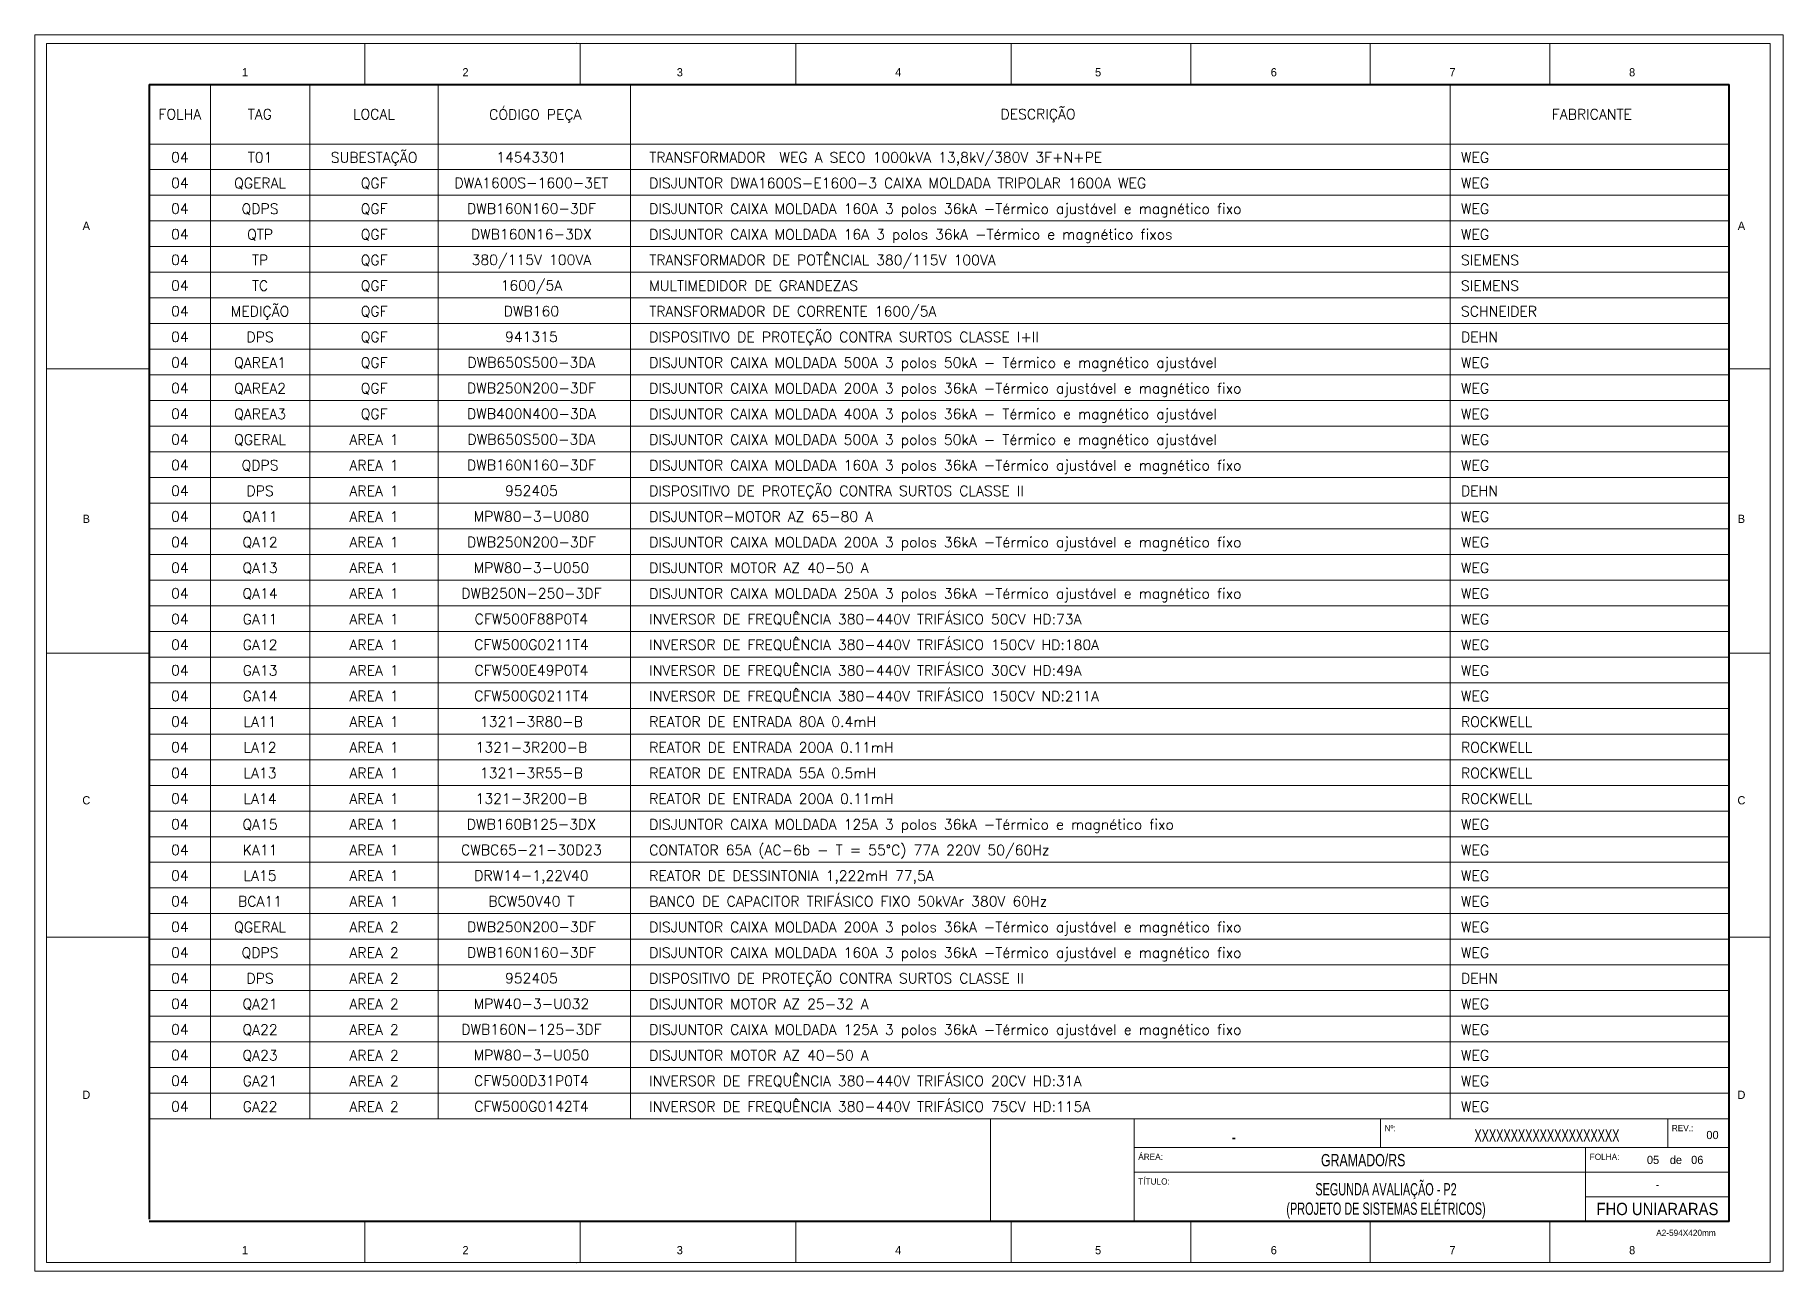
# Paper-space layout 'LM1' of a CAD drawing. Header units: millimetres. Extents: x -168 to 426, y -112 to 308.
# The model-space entities are those that its viewports show. They can reach past a viewport. Long polylines and large blocks are cut down to what shows.
import ezdxf
from ezdxf.enums import TextEntityAlignment as Align

# ---------------------------------------------------------------- set-up
doc = ezdxf.new("R2010")
doc.units = ezdxf.units.MM
doc.layers.add('Texto capa', color=7, linetype='Continuous')
doc.styles.add('romans', font='romans.shx')
doc.styles.add('Style-INTL_ENGINEERING', font='INTL_ENGINEERING.shx')

msp = doc.modelspace()

# ---------------------------------------------------------------- linework, layer by layer
at = {"color": 7, "linetype": 'Continuous', "lineweight": 0}
for p, q in [((2575.98, 0.05), (2575.98, 420.1)), ((3169.98, 420.1), (2575.98, 420.1)), ((2685.64, 420.1), (2685.64, 405.95)), ((2759.89, 420.1), (2759.89, 405.95)), ((2834.14, 420.1), (2834.14, 405.95)), ((2908.39, 420.1), (2908.39, 405.95)), ((2970.27, 405.95), (2970.27, 420.1)), ((3032.14, 405.95), (3032.14, 420.1)), ((3094.02, 405.95), (3094.02, 420.1)), ((3169.98, 0.05), (3169.98, 420.1)), ((2632.55, 405.95), (2632.55, 49.55)), ((2666.73, 405.95), (2666.73, 49.55)), ((2710.9, 405.95), (2710.9, 49.55)), ((2759.89, 409.32), (2759.89, 405.95)), ((2777.28, 405.95), (2777.28, 49.55)), ((2908.39, 405.95), (2908.39, 409.32)), ((3059.61, 405.95), (3059.61, 49.55)), ((3155.84, 385.45), (2611.34, 385.45)), ((3155.84, 376.61), (2611.34, 376.61)), ((3155.84, 367.77), (2611.34, 367.77)), ((3155.84, 358.93), (2611.34, 358.93)), ((3155.84, 350.09), (2611.34, 350.09)), ((3155.84, 341.25), (2611.34, 341.25)), ((3155.84, 332.41), (2611.34, 332.41)), ((3155.84, 323.57), (2611.34, 323.57)), ((3155.84, 314.73), (2611.34, 314.73)), ((2611.39, 308.01), (2576.04, 308.01)), ((3155.89, 308.01), (3170.04, 308.01)), ((3155.84, 305.89), (2611.34, 305.89)), ((3155.84, 297.05), (2611.34, 297.05)), ((3155.84, 288.21), (2611.34, 288.21)), ((3155.84, 279.37), (2611.34, 279.37)), ((3155.84, 270.53), (2611.34, 270.53)), ((3155.84, 261.7), (2611.34, 261.7)), ((3155.84, 252.86), (2611.34, 252.86)), ((3155.84, 244.02), (2611.34, 244.02)), ((3155.84, 235.18), (2611.34, 235.18)), ((3155.84, 226.34), (2611.34, 226.34)), ((3155.84, 217.5), (2611.34, 217.5)), ((2611.39, 210.07), (2576.04, 210.07)), ((3155.84, 208.66), (2611.34, 208.66)), ((3155.89, 210.07), (3170.04, 210.07)), ((3155.84, 199.82), (2611.34, 199.82)), ((3155.84, 190.98), (2611.34, 190.98)), ((3155.84, 182.14), (2611.34, 182.14)), ((3155.84, 173.3), (2611.34, 173.3)), ((3155.84, 164.46), (2611.34, 164.46)), ((3155.84, 155.62), (2611.34, 155.62)), ((3155.84, 146.78), (2611.34, 146.78)), ((3155.84, 137.95), (2611.34, 137.95)), ((3155.84, 129.11), (2611.34, 129.11)), ((3155.84, 120.27), (2611.34, 120.27)), ((2611.39, 112.13), (2576.04, 112.13)), ((3155.84, 111.43), (2611.34, 111.43)), ((3155.89, 112.13), (3170.04, 112.13)), ((3155.84, 102.59), (2611.34, 102.59)), ((3155.84, 93.75), (2611.34, 93.75)), ((3155.84, 84.91), (2611.34, 84.91)), ((3155.84, 76.07), (2611.34, 76.07)), ((3155.84, 67.23), (2611.34, 67.23)), ((3155.84, 58.39), (2611.34, 58.39)), ((2611.34, 49.55), (2901.26, 49.55)), ((2901.26, 14.26), (2901.26, 49.55)), ((2901.26, 49.55), (3155.84, 49.55)), ((2950.76, 49.55), (2950.76, 14.26)), ((3134.62, 49.55), (3134.62, 39.65)), ((3155.84, 39.65), (2950.76, 39.65)), ((3106.34, 39.65), (3106.34, 14.26)), ((3155.84, 31.17), (2950.76, 31.17)), ((3106.34, 22.68), (3155.84, 22.68)), ((2685.64, 0.05), (2685.64, 14.2)), ((2759.89, 0.05), (2759.89, 14.2)), ((2834.14, 0.05), (2834.14, 14.2)), ((2908.39, 14.2), (2908.39, 10.83)), ((2908.39, 0.05), (2908.39, 14.16)), ((2970.27, 14.2), (2970.27, 0.05)), ((3032.14, 14.2), (3032.14, 0.05)), ((3094.02, 14.2), (3094.02, 0.05)), ((3169.98, 0.05), (2575.98, 0.05)), ((2759.89, 0.05), (2759.89, 2.98))]:
    msp.add_line(p, q, dxfattribs=at)
at = {"color": 7, "linetype": 'Continuous', "lineweight": 40}
for p, q in [((2611.34, 405.95), (2611.34, 15.04)), ((2611.34, 405.95), (3155.84, 405.95)), ((3155.84, 14.17), (3155.84, 405.95)), ((3155.84, 14.16), (2611.34, 14.16))]:
    msp.add_line(p, q, dxfattribs=at)
at = {"color": 7, "linetype": 'Continuous', "lineweight": 0}
for p in [(2758.64, 420.1), (2758.64, 0.05)]:
    msp.add_point(p, dxfattribs=at)
at = {"layer": 'Texto capa', "color": 7, "linetype": 'Continuous', "lineweight": 0}
msp.add_line((3035.62, 49.55), (3035.62, 39.65), dxfattribs=at)

# ---------------------------------------------------------------- texts
at = {"color": 7, "linetype": 'Continuous', "lineweight": 0, "style": 'Style-INTL_ENGINEERING'}
for s, height, p in [('1', 2.83, (2644.4, 410.18)), ('2', 2.83, (2720.37, 410.18)), ('3', 2.83, (2794.22, 410.18)), ('4', 2.83, (2869.48, 410.18)), ('5', 2.83, (2938.35, 410.18)), ('6', 2.83, (2998.89, 410.18)), ('7', 2.83, (3060.46, 410.18)), ('8', 2.83, (3122.37, 410.18)), ('A', 2.83, (2589.7, 357.26)), ('A', 2.83, (3160.03, 357.26)), ('B', 2.83, (2589.7, 256.3)), ('B', 2.83, (3160.03, 256.3)), ('C', 2.83, (2589.7, 159.32)), ('C', 2.83, (3160.03, 159.32)), ('D', 2.83, (2589.7, 57.84)), ('D', 2.83, (3160.03, 57.84)), ('A2-594X420mm', 2.1214, (3140.92, 10.29)), ('1', 2.83, (2644.4, 4.31)), ('2', 2.83, (2720.37, 4.31)), ('3', 2.83, (2794.22, 4.31)), ('4', 2.83, (2869.48, 4.31)), ('5', 2.83, (2938.35, 4.31)), ('6', 2.83, (2998.89, 4.31)), ('7', 2.83, (3060.46, 4.31)), ('8', 2.83, (3122.37, 4.31))]:
    msp.add_text(s, height=height, dxfattribs=at).set_placement(p, align=Align.MIDDLE_CENTER)
at = {"color": 7, "linetype": 'Continuous', "lineweight": 0, "style": 'romans'}
for s, height, p in [('CÓDIGO PEÇA', 3.5357, (2744.42, 395.7)), ('DESCRIÇÃO', 3.536, (2917.65, 395.7)), ('FOLHA', 3.536, (2621.94, 395.7)), ('TAG', 3.536, (2649.51, 395.7)), ('LOCAL', 3.536, (2688.81, 395.7)), ('FABRICANTE', 3.536, (3108.49, 395.7))]:
    msp.add_text(s, height=height, dxfattribs=at).set_placement(p, align=Align.MIDDLE)
for p in [(2618.93, 379.12), (2618.93, 370.28), (2618.93, 361.44), (2618.93, 352.61), (2618.93, 343.77), (2618.93, 334.93), (2618.93, 326.09), (2618.93, 317.25), (2618.93, 308.41), (2618.93, 299.57), (2618.93, 290.73), (2618.93, 281.89), (2618.93, 273.05), (2618.93, 264.21), (2618.93, 255.37), (2618.93, 246.53), (2618.93, 237.69), (2618.93, 228.86), (2618.93, 220.02), (2618.93, 211.18), (2618.93, 202.34), (2618.93, 193.5), (2618.93, 184.66), (2618.93, 175.82), (2618.93, 166.98), (2618.93, 158.14), (2618.93, 149.3), (2618.93, 140.46), (2618.93, 131.62), (2618.93, 122.78), (2618.93, 113.94), (2618.93, 105.11), (2618.93, 96.27), (2618.93, 87.43), (2618.93, 78.59), (2618.93, 69.75), (2618.93, 60.91), (2618.93, 52.07)]:
    msp.add_text('04', height=3.536, dxfattribs=at).set_placement(p)
for s, p in [('T01', (2649.58, 378.01)), ('SUBESTAÇÃO', (2688.88, 378.01)), ('QGERAL', (2649.58, 369.17)), ('QGF', (2688.88, 369.17)), ('QDPS', (2649.58, 360.33)), ('QGF', (2688.88, 360.33)), ('QTP', (2649.58, 351.49)), ('QGF', (2688.88, 351.49)), ('TP', (2649.58, 342.65)), ('QGF', (2688.88, 342.65)), ('TC', (2649.58, 333.81)), ('QGF', (2688.88, 333.81)), ('MEDIÇÃO', (2649.58, 324.97)), ('QGF', (2688.88, 324.97)), ('DPS', (2649.58, 316.13)), ('QGF', (2688.88, 316.13)), ('QAREA1', (2649.58, 307.29)), ('QGF', (2688.88, 307.29)), ('QAREA2', (2649.58, 298.45)), ('QGF', (2688.88, 298.45)), ('QAREA3', (2649.58, 289.61)), ('QGF', (2688.88, 289.61)), ('QGERAL', (2649.58, 280.77)), ('AREA 1', (2688.88, 280.77)), ('QDPS', (2649.58, 271.94)), ('AREA 1', (2688.88, 271.94)), ('DPS', (2649.58, 263.1)), ('AREA 1', (2688.88, 263.1)), ('QA11', (2649.58, 254.26)), ('AREA 1', (2688.88, 254.26)), ('QA12', (2649.58, 245.42)), ('AREA 1', (2688.88, 245.42)), ('QA13', (2649.58, 236.58)), ('AREA 1', (2688.88, 236.58)), ('QA14', (2649.58, 227.74)), ('AREA 1', (2688.88, 227.74)), ('GA11', (2649.58, 218.9)), ('AREA 1', (2688.88, 218.9)), ('GA12', (2649.58, 210.06)), ('AREA 1', (2688.88, 210.06)), ('GA13', (2649.58, 201.22)), ('AREA 1', (2688.88, 201.22)), ('GA14', (2649.58, 192.38)), ('AREA 1', (2688.88, 192.38)), ('LA11', (2649.58, 183.54)), ('AREA 1', (2688.88, 183.54)), ('LA12', (2649.58, 174.7)), ('AREA 1', (2688.88, 174.7)), ('LA13', (2649.58, 165.86)), ('AREA 1', (2688.88, 165.86)), ('LA14', (2649.58, 157.02)), ('AREA 1', (2688.88, 157.02)), ('QA15', (2649.58, 148.19)), ('AREA 1', (2688.88, 148.19)), ('KA11', (2649.58, 139.35)), ('AREA 1', (2688.88, 139.35)), ('LA15', (2649.58, 130.51)), ('AREA 1', (2688.88, 130.51)), ('BCA11', (2649.58, 121.67)), ('AREA 1', (2688.88, 121.67)), ('QGERAL', (2649.58, 112.83)), ('AREA 2', (2688.88, 112.83)), ('QDPS', (2649.58, 103.99)), ('AREA 2', (2688.88, 103.99)), ('DPS', (2649.58, 95.15)), ('AREA 2', (2688.88, 95.15)), ('QA21', (2649.58, 86.31)), ('AREA 2', (2688.88, 86.31)), ('QA22', (2649.58, 77.47)), ('AREA 2', (2688.88, 77.47)), ('QA23', (2649.58, 68.63)), ('AREA 2', (2688.88, 68.63)), ('GA21', (2649.58, 59.79)), ('AREA 2', (2688.88, 59.79)), ('GA22', (2649.58, 50.95)), ('AREA 2', (2688.88, 50.95))]:
    msp.add_text(s, height=3.536, dxfattribs=at).set_placement(p, align=Align.BOTTOM_CENTER)
for s, height, p in [('14543301', 3.536, (2743.08, 379.12)), ('DWA1600S-1600-3ET', 3.5357, (2743.08, 370.28)), ('DWB160N160-3DF', 3.5357, (2743.08, 361.44)), ('DWB160N16-3DX', 3.5357, (2743.08, 352.61)), ('380/115V 100VA', 3.5357, (2743.08, 343.77)), ('1600/5A', 3.536, (2743.08, 334.93)), ('DWB160', 3.536, (2743.08, 326.09)), ('941315', 3.536, (2743.08, 317.25)), ('DWB650S500-3DA', 3.5357, (2743.08, 308.41)), ('DWB250N200-3DF', 3.5357, (2743.08, 299.57)), ('DWB400N400-3DA', 3.5357, (2743.08, 290.73)), ('DWB650S500-3DA', 3.5357, (2743.08, 281.89)), ('DWB160N160-3DF', 3.5357, (2743.08, 273.05)), ('952405', 3.536, (2743.08, 264.21)), ('MPW80-3-U080', 3.5357, (2743.08, 255.37)), ('DWB250N200-3DF', 3.5357, (2743.08, 246.53)), ('MPW80-3-U050', 3.5357, (2743.08, 237.69)), ('DWB250N-250-3DF', 3.5357, (2743.08, 228.86)), ('CFW500F88P0T4', 3.5357, (2743.08, 220.02)), ('CFW500G0211T4', 3.5357, (2743.08, 211.18)), ('CFW500E49P0T4', 3.5357, (2743.08, 202.34)), ('CFW500G0211T4', 3.5357, (2743.08, 193.5)), ('1321-3R80-B', 3.5357, (2743.08, 184.66)), ('1321-3R200-B', 3.5357, (2743.08, 175.82)), ('1321-3R55-B', 3.5357, (2743.08, 166.98)), ('1321-3R200-B', 3.5357, (2743.08, 158.14)), ('DWB160B125-3DX', 3.5357, (2743.08, 149.3)), ('CWBC65-21-30D23', 3.5357, (2743.08, 140.46)), ('DRW14-1,22V40', 3.5357, (2743.08, 131.62)), ('BCW50V40 T', 3.536, (2743.08, 122.78)), ('DWB250N200-3DF', 3.5357, (2743.08, 113.94)), ('DWB160N160-3DF', 3.5357, (2743.08, 105.11)), ('952405', 3.536, (2743.08, 96.27)), ('MPW40-3-U032', 3.5357, (2743.08, 87.43)), ('DWB160N-125-3DF', 3.5357, (2743.08, 78.59)), ('MPW80-3-U050', 3.5357, (2743.08, 69.75)), ('CFW500D31P0T4', 3.5357, (2743.08, 60.91)), ('CFW500G0142T4', 3.5357, (2743.08, 52.07))]:
    msp.add_text(s, height=height, dxfattribs=at).set_placement(p, align=Align.CENTER)
for s, height, p in [('TRANSFORMADOR  WEG A SECO 1000kVA 13,8kV/380V 3F+N+PE ', 3.5357, (2783.68, 378.01)), ('WEG', 3.536, (3063.39, 378.01)), ('DISJUNTOR DWA1600S-E1600-3 CAIXA MOLDADA TRIPOLAR 1600A WEG', 3.5357, (2783.68, 369.17)), ('WEG', 3.536, (3063.39, 369.17)), ('DISJUNTOR CAIXA MOLDADA 160A 3 polos 36kA -Térmico ajustável e magnético fixo', 3.5357, (2783.68, 360.33)), ('WEG', 3.536, (3063.39, 360.33)), ('DISJUNTOR CAIXA MOLDADA 16A 3 polos 36kA -Térmico e magnético fixos', 3.5357, (2783.68, 351.49)), ('WEG', 3.536, (3063.39, 351.49)), ('TRANSFORMADOR DE POTÊNCIAL 380/115V 100VA', 3.5357, (2783.68, 342.65)), ('SIEMENS', 3.536, (3063.39, 342.65)), ('MULTIMEDIDOR DE GRANDEZAS', 3.5357, (2783.68, 333.81)), ('SIEMENS', 3.536, (3063.39, 333.81)), ('TRANSFORMADOR DE CORRENTE 1600/5A', 3.5357, (2783.68, 324.97)), ('SCHNEIDER', 3.536, (3063.39, 324.97)), ('DISPOSITIVO DE PROTEÇÃO CONTRA SURTOS CLASSE I+II', 3.5357, (2783.68, 316.13)), ('DEHN', 3.536, (3063.39, 316.13)), ('DISJUNTOR CAIXA MOLDADA 500A 3 polos 50kA - Térmico e magnético ajustável', 3.5357, (2783.68, 307.29)), ('WEG', 3.536, (3063.39, 307.29)), ('DISJUNTOR CAIXA MOLDADA 200A 3 polos 36kA -Térmico ajustável e magnético fixo', 3.5357, (2783.68, 298.45)), ('WEG', 3.536, (3063.39, 298.45)), ('DISJUNTOR CAIXA MOLDADA 400A 3 polos 36kA - Térmico e magnético ajustável', 3.5357, (2783.68, 289.61)), ('WEG', 3.536, (3063.39, 289.61)), ('DISJUNTOR CAIXA MOLDADA 500A 3 polos 50kA - Térmico e magnético ajustável', 3.5357, (2783.68, 280.77)), ('WEG', 3.536, (3063.39, 280.77)), ('DISJUNTOR CAIXA MOLDADA 160A 3 polos 36kA -Térmico ajustável e magnético fixo', 3.5357, (2783.68, 271.94)), ('WEG', 3.536, (3063.39, 271.94)), ('DISPOSITIVO DE PROTEÇÃO CONTRA SURTOS CLASSE II', 3.5357, (2783.68, 263.1)), ('DEHN', 3.536, (3063.39, 263.1)), ('DISJUNTOR-MOTOR AZ 65-80 A', 3.5357, (2783.68, 254.26)), ('WEG', 3.536, (3063.39, 254.26)), ('DISJUNTOR CAIXA MOLDADA 200A 3 polos 36kA -Térmico ajustável e magnético fixo', 3.5357, (2783.68, 245.42)), ('WEG', 3.536, (3063.39, 245.42)), ('DISJUNTOR MOTOR AZ 40-50 A ', 3.5357, (2783.68, 236.58)), ('WEG', 3.536, (3063.39, 236.58)), ('DISJUNTOR CAIXA MOLDADA 250A 3 polos 36kA -Térmico ajustável e magnético fixo', 3.5357, (2783.68, 227.74)), ('WEG', 3.536, (3063.39, 227.74)), ('INVERSOR DE FREQUÊNCIA 380-440V TRIFÁSICO 50CV HD:73A', 3.5357, (2783.68, 218.9)), ('WEG', 3.536, (3063.39, 218.9)), ('INVERSOR DE FREQUÊNCIA 380-440V TRIFÁSICO 150CV HD:180A', 3.5357, (2783.68, 210.06)), ('WEG', 3.536, (3063.39, 210.06)), ('INVERSOR DE FREQUÊNCIA 380-440V TRIFÁSICO 30CV HD:49A', 3.5357, (2783.68, 201.22)), ('WEG', 3.536, (3063.39, 201.22)), ('INVERSOR DE FREQUÊNCIA 380-440V TRIFÁSICO 150CV ND:211A', 3.5357, (2783.68, 192.38)), ('WEG', 3.536, (3063.39, 192.38)), ('REATOR DE ENTRADA 80A 0.4mH', 3.5357, (2783.68, 183.54)), ('ROCKWELL', 3.536, (3063.39, 183.54)), ('REATOR DE ENTRADA 200A 0.11mH', 3.5357, (2783.68, 174.7)), ('ROCKWELL', 3.536, (3063.39, 174.7)), ('REATOR DE ENTRADA 55A 0.5mH', 3.5357, (2783.68, 165.86)), ('ROCKWELL', 3.536, (3063.39, 165.86)), ('REATOR DE ENTRADA 200A 0.11mH', 3.5357, (2783.68, 157.02)), ('ROCKWELL', 3.536, (3063.39, 157.02)), ('DISJUNTOR CAIXA MOLDADA 125A 3 polos 36kA -Térmico e magnético fixo', 3.5357, (2783.68, 148.19)), ('WEG', 3.536, (3063.39, 148.19)), ('CONTATOR 65A (AC-6b - T = 55°C) 77A 220V 50/60Hz', 3.5357, (2783.68, 139.35)), ('WEG', 3.536, (3063.39, 139.35)), ('REATOR DE DESSINTONIA 1,222mH 77,5A', 3.5357, (2783.68, 130.51)), ('WEG', 3.536, (3063.39, 130.51)), ('BANCO DE CAPACITOR TRIFÁSICO FIXO 50kVAr 380V 60Hz', 3.5357, (2783.68, 121.67)), ('WEG', 3.536, (3063.39, 121.67)), ('DISJUNTOR CAIXA MOLDADA 200A 3 polos 36kA -Térmico ajustável e magnético fixo', 3.5357, (2783.68, 112.83)), ('WEG', 3.536, (3063.39, 112.83)), ('DISJUNTOR CAIXA MOLDADA 160A 3 polos 36kA -Térmico ajustável e magnético fixo', 3.5357, (2783.68, 103.99)), ('WEG', 3.536, (3063.39, 103.99)), ('DISPOSITIVO DE PROTEÇÃO CONTRA SURTOS CLASSE II', 3.5357, (2783.68, 95.15)), ('DEHN', 3.536, (3063.39, 95.15)), ('DISJUNTOR MOTOR AZ 25-32 A ', 3.5357, (2783.68, 86.31)), ('WEG', 3.536, (3063.39, 86.31)), ('DISJUNTOR CAIXA MOLDADA 125A 3 polos 36kA -Térmico ajustável e magnético fixo', 3.5357, (2783.68, 77.47)), ('WEG', 3.536, (3063.39, 77.47)), ('DISJUNTOR MOTOR AZ 40-50 A ', 3.5357, (2783.68, 68.63)), ('WEG', 3.536, (3063.39, 68.63)), ('INVERSOR DE FREQUÊNCIA 380-440V TRIFÁSICO 20CV HD:31A', 3.5357, (2783.68, 59.79)), ('WEG', 3.536, (3063.39, 59.79)), ('INVERSOR DE FREQUÊNCIA 380-440V TRIFÁSICO 75CV HD:115A', 3.5357, (2783.68, 50.95)), ('WEG', 3.536, (3063.39, 50.95))]:
    msp.add_text(s, height=height, dxfattribs=at).set_placement(p, align=Align.BOTTOM_LEFT)
at = {"layer": 'Texto capa', "color": 7, "linetype": 'Continuous', "lineweight": 0, "style": 'Style-INTL_ENGINEERING'}
for s, p in [('Nº:', (3037.04, 45.31)), ('REV.:', (3136.04, 45.31)), ('ÁREA:', (2952.18, 35.41)), ('FOLHA:', (3107.75, 35.41)), ('TÍTULO:', (2952.18, 26.92))]:
    msp.add_text(s, height=2.121, dxfattribs=at).set_placement(p)
at = {"layer": 'Texto capa', "color": 7, "linetype": 'Continuous', "lineweight": 40, "style": 'Style-INTL_ENGINEERING'}
for s, height, width, p in [('XXXXXXXXXXXXXXXXXXXX', 4.2429, 0.66, (3093.01, 43.79)), ('GRAMADO/RS', 4.243, 0.75, (3029.69, 35.41)), ('SEGUNDA AVALIAÇÃO - P2 ', 4.2429, 0.66, (3038.08, 25.23)), ('(PROJETO DE SISTEMAS ELÉTRICOS) ', 4.2429, 0.66, (3038.08, 18.52))]:
    msp.add_text(s, height=height, dxfattribs=dict(at, width=width)).set_placement(p, align=Align.MIDDLE)
at = {"layer": 'Texto capa', "color": 7, "linetype": 'Continuous', "lineweight": 0, "style": 'Style-INTL_ENGINEERING'}
for s, p in [('00', (3150.06, 43.99)), ('05', (3129.57, 35.41)), ('de', (3137.45, 35.41)), ('06', (3144.81, 35.41))]:
    msp.add_text(s, height=2.829, dxfattribs=at).set_placement(p, align=Align.MIDDLE_CENTER)
at = {"layer": 'Texto capa', "color": 7, "linetype": 'Continuous', "lineweight": 0, "style": 'Style-INTL_ENGINEERING', "width": 0.9}
msp.add_text('-', height=2.83, dxfattribs=at).set_placement((3131.09, 26.92), align=Align.MIDDLE_CENTER)
at = {"layer": 'Texto capa', "color": 7, "linetype": 'Continuous', "lineweight": 40, "style": 'Style-INTL_ENGINEERING', "width": 0.9}
msp.add_text('FHO UNIARARAS', height=4.2429, dxfattribs=at).set_placement((3131.09, 18.5), align=Align.MIDDLE_CENTER)
at = {"layer": 'Texto capa', "color": 7, "linetype": 'Continuous', "lineweight": 40, "insert": (2984.4, 41.14), "char_height": 4.2429, "attachment_point": 7, "line_spacing_factor": 0.6, "style": 'Style-INTL_ENGINEERING'}
msp.add_mtext('{\\W0.7333;-}', dxfattribs=at)

psp = doc.layouts.new('LM1')

# ---------------------------------------------------------------- viewports
at = {"layer": 'Defpoints'}
psp.add_viewport(center=(128.5, 97.5), size=(594, 420), view_center_point=(2873.19, 210.07), view_height=425.9042, dxfattribs=at)

doc.saveas('drawing.dxf')
